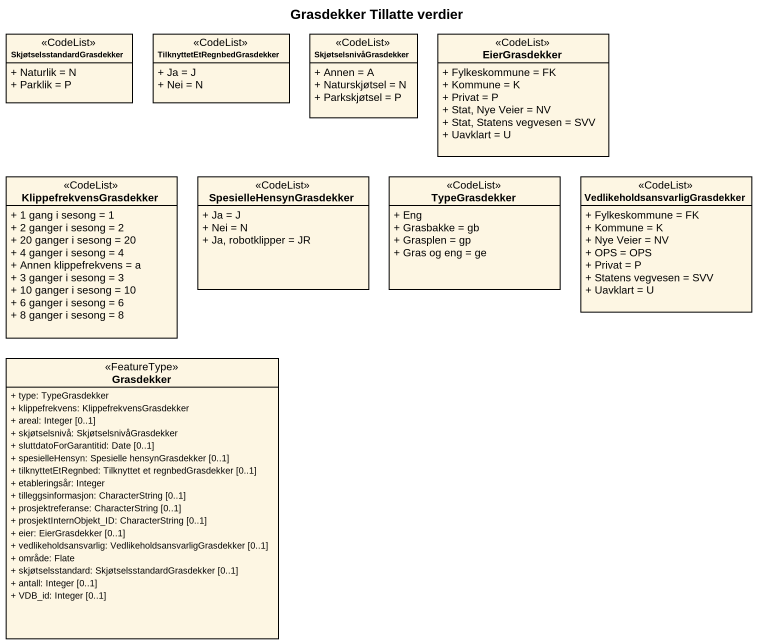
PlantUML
@startuml
title Grasdekker Tillatte verdier
hide circle
hide empty members
skinparam classAttributeIconSize 0
class SkjøtselsstandardGrasdekker <<CodeList>> {
  + Naturlik = N
  + Parklik = P
}
class "TilknyttetEtRegnbedGrasdekker" as TilknyttetEtRegnbedGrasdekke <<CodeList>> {
  + Ja = J
  + Nei = N
}
class SkjøtselsnivåGrasdekker <<CodeList>> {
  + Annen = A
  + Naturskjøtsel = N
  + Parkskjøtsel = P
}
class EierGrasdekker <<CodeList>> {
  + Fylkeskommune = FK
  + Kommune = K
  + Privat = P
  + Stat, Nye Veier = NV
  + Stat, Statens vegvesen = SVV
  + Uavklart = U
}
class KlippefrekvensGrasdekker <<CodeList>> {
  + 1 gang i sesong = 1
  + 2 ganger i sesong = 2
  + 20 ganger i sesong = 20
  + 4 ganger i sesong = 4
  + Annen klippefrekvens = a
  + 3 ganger i sesong = 3
  + 10 ganger i sesong = 10
  + 6 ganger i sesong = 6
  + 8 ganger i sesong = 8
}
class SpesielleHensynGrasdekker <<CodeList>> {
  + Ja = J
  + Nei = N
  + Ja, robotklipper = JR
}
class TypeGrasdekker <<CodeList>> {
  + Eng
  + Grasbakke = gb
  + Grasplen = gp
  + Gras og eng = ge
}
class "VedlikeholdsansvarligGrasdekker" as VedlikeholdsansvarligGrasdek <<CodeList>> {
  + Fylkeskommune = FK
  + Kommune = K
  + Nye Veier = NV
  + OPS = OPS
  + Privat = P
  + Statens vegvesen = SVV
  + Uavklart = U
}
class Grasdekker <<FeatureType>> {
  + type: TypeGrasdekker
  + klippefrekvens: KlippefrekvensGrasdekker
  + areal: Integer [0..1]
  + skjøtselsnivå: SkjøtselsnivåGrasdekker
  + sluttdatoForGarantitid: Date [0..1]
  + spesielleHensyn: Spesielle hensynGrasdekker [0..1]
  + tilknyttetEtRegnbed: Tilknyttet et regnbedGrasdekker [0..1]
  + etableringsår: Integer
  + tilleggsinformasjon: CharacterString [0..1]
  + prosjektreferanse: CharacterString [0..1]
  + prosjektInternObjekt_ID: CharacterString [0..1]
  + eier: EierGrasdekker [0..1]
  + vedlikeholdsansvarlig: VedlikeholdsansvarligGrasdekker [0..1]
  + område: Flate
  + skjøtselsstandard: SkjøtselsstandardGrasdekker [0..1]
  + antall: Integer [0..1]
  + VDB_id: Integer [0..1]
}
@enduml
